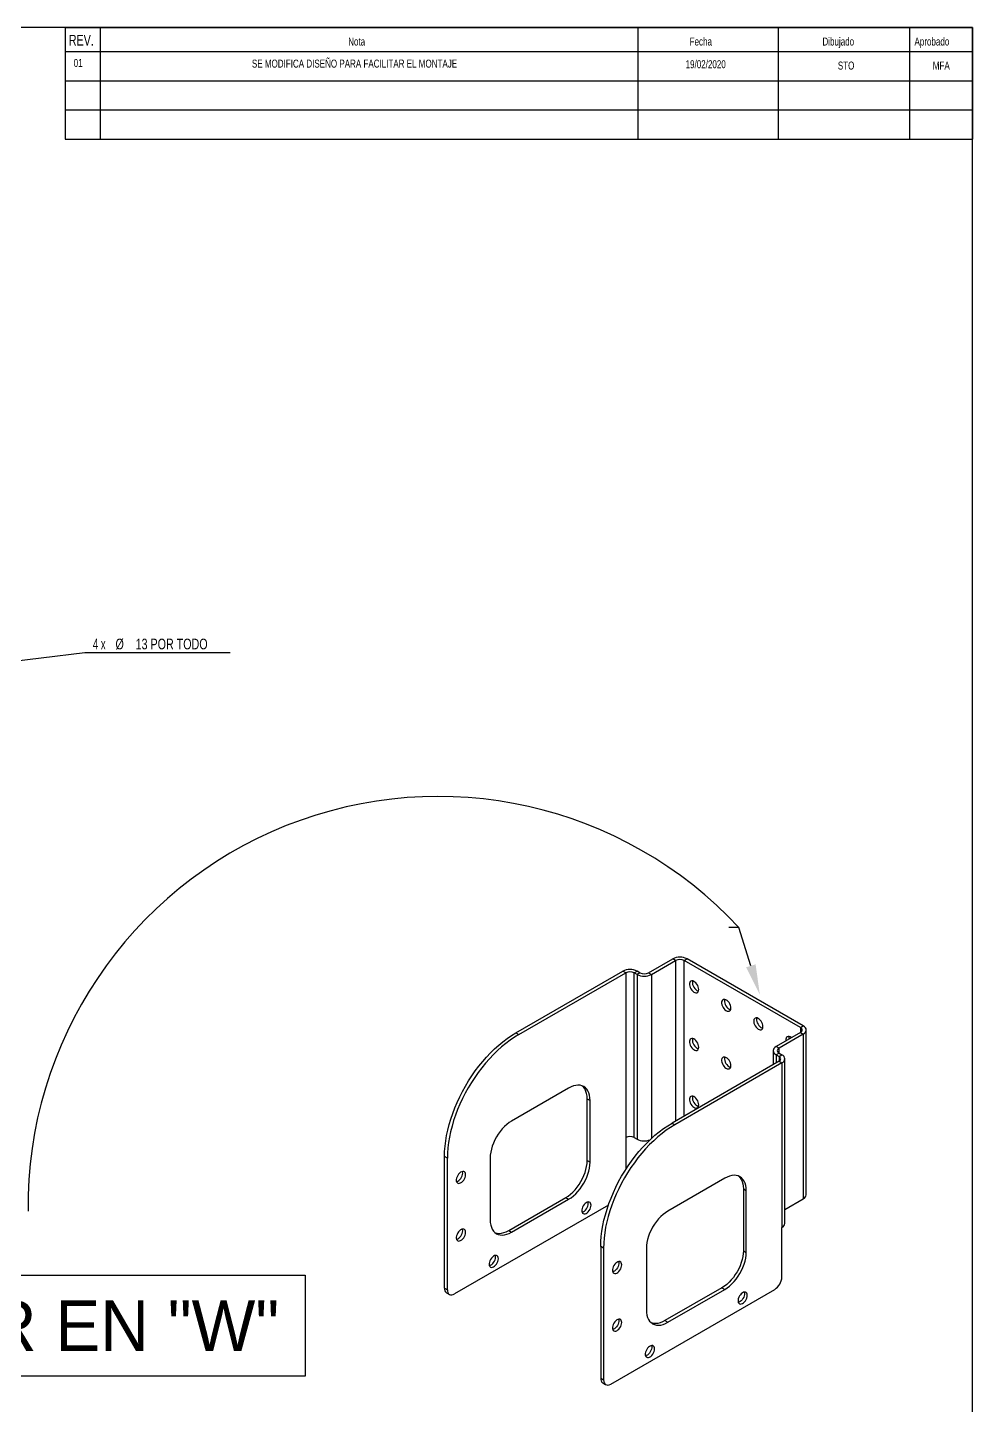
# Model space of a CAD drawing. Extents: x 0 to 1558, y 0 to 583.
# Drawn here: x 400.6 to 588, y 142.7 to 416 of the extents above; entities that cross this region are included whole.
import ezdxf
from ezdxf import colors
from ezdxf.entities.mleader import LeaderData, LeaderLine
from ezdxf.math import Vec2, Vec3

# ---------------------------------------------------------------- set-up
doc = ezdxf.new("R2010")
doc.units = 0
doc.layers.get('0').update_dxf_attribs({"linetype": 'CONTINUOUS'})
doc.layers.add('FORMATO', color=7, linetype='CONTINUOUS')
doc.layers.add('MARCADO', color=5, linetype='CONTINUOUS')
doc.styles.add('SLDTEXTSTYLE0', font='TXT', dxfattribs={"width": 0.75})
doc.styles.add('SLDTEXTSTYLE4', font='TXT', dxfattribs={"width": 0.666667})
doc.dimstyles.new('SLDDIMSTYLE8', dxfattribs={"dimtxt": 2.116667, "dimasz": 2.116667, "dimexe": 0, "dimexo": 0.0625, "dimgap": 0.529167, "dimtad": 0, "dimtih": 1, "dimtoh": 1, "dimdec": 6, "dimlfac": 5, "dimrnd": 1e-09, "dimzin": 12, "dimdsep": 46, "dimtxsty": 'SLDTEXTSTYLE0', "dimblk1": 'NONE', "dimsah": 1, "dimcen": 0, "dimadec": 0, "dimazin": 0, "dimtfac": 1, "dimtdec": 1, "dimtmove": 0, "dimatfit": 3, "dimldrblk": 'NONE', "dimfxl": 1, "dimtolj": 1, "dimtzin": 12, "dimarcsym": 0})

# ---------------------------------------------------------------- blocks, each defined once
blk = doc.blocks.new('_D_36')
at = {"layer": 'FORMATO', "transparency": 16777216}
for p, q in [((377.22, 287.82), (411.99, 292.1)), ((411.99, 292.1), (440.77, 292.1)), ((374.64, 287.5), (377.22, 287.82))]:
    blk.add_line(p, q, dxfattribs=at)
blk.add_solid([(377.22, 287.82), (379.36, 287.75), (379.28, 288.4)], dxfattribs=at)
at = {"layer": 'FORMATO', "transparency": 16777216, "attachment_point": 1}
for s, insert, char_height, style in [('4 x', (413.58, 294.83), 2.117, 'SLDTEXTSTYLE4'), ('%%c', (418.06, 294.83), 2.117, 'SLDTEXTSTYLE0'), ('13 POR TODO', (422.05, 294.83), 2.1167, 'SLDTEXTSTYLE0')]:
    blk.add_mtext(s, dxfattribs=dict(at, insert=insert, char_height=char_height, style=style))
blk = doc.blocks.new('_NONE')

msp = doc.modelspace()

# ---------------------------------------------------------------- linework, layer by layer
at = {"color": 7, "linetype": 'Continuous'}
for p, q in [((523.74149532, 228.54586926), (528.5498213, 231.32165677)), ((524.30718084, 228.21930597), (529.11550682, 230.99509347)), ((553.86424413, 217.68764127), (530.81256271, 230.9950937)), ((554.42992959, 218.01420453), (531.37824816, 231.32165696)), ((497.43712244, 216.62631101), (518.65032566, 228.87243256)), ((498.00280796, 216.29974771), (519.21601118, 228.54586926)), ((521.47875378, 228.21930566), (520.91306826, 228.54586896)), ((522.0444393, 228.54586896), (521.47875378, 228.87243226)), ((553.86424374, 216.70795176), (549.05591776, 213.93216425)), ((554.42992926, 216.38138846), (549.62160328, 213.60560095)), ((555.0157153, 184.53616384), (555.0157153, 217.1977968)), ((549.62160328, 210.99309457), (528.40840005, 198.74697301)), ((550.1872888, 210.66653127), (528.97408557, 198.42040971)), ((548.47013136, 213.1157557), (548.47013136, 210.32836354)), ((549.05591723, 212.29934807), (549.62160275, 211.97278477)), ((549.62160275, 212.62591136), (550.18728827, 212.29934807)), ((550.7730752, 178.82130686), (550.7730752, 211.48293982)), ((507.90230188, 205.68378743), (496.58859363, 199.15252268)), ((511.57925827, 191.31221925), (511.57925827, 203.560331)), ((512.14494379, 190.98565595), (512.14494379, 203.23376771)), ((519.21601118, 195.8842363), (519.21601118, 189.51984936)), ((520.91306826, 195.884236), (521.47875378, 195.5576727)), ((483.29498766, 166.0021085), (483.29498766, 192.13141389)), ((483.86067318, 165.6755452), (483.86067318, 191.8048506)), ((492.34595278, 191.80405348), (492.34595278, 179.55594173)), ((538.8735795, 187.80444943), (527.55987125, 181.27318468)), ((496.02290812, 177.43248318), (507.33661636, 183.96374793)), ((496.58859363, 177.10591988), (507.90230188, 183.63718463)), ((542.55053589, 185.68099301), (542.55053589, 173.43288126)), ((543.1162214, 173.10631796), (543.1162214, 185.35442971)), ((550.7730752, 181.60869858), (554.42992926, 183.7197555)), ((515.77657968, 182.46712334), (485.27488539, 164.85887003)), ((550.1872888, 168.20640939), (550.1872888, 178.00489831)), ((514.26626527, 174.2520759), (514.26626527, 148.1227705)), ((514.83195079, 173.9255126), (514.83195079, 147.79620721)), ((523.31723039, 173.92471549), (523.31723039, 161.67660374)), ((483.70928275, 165.08641877), (484.27496827, 164.75985547)), ((516.246163, 146.97953204), (548.77307553, 165.75691895)), ((538.30789398, 166.08440993), (526.99418573, 159.55314519)), ((527.55987125, 159.22658189), (538.8735795, 165.75784664)), ((514.68056036, 147.20708077), (515.24624588, 146.88051747))]:
    msp.add_line(p, q, dxfattribs=at)
at = {"color": 8, "linetype": 'Continuous'}
for p, q in [((529.11550682, 230.99509347), (528.5498213, 231.32165677)), ((529.11550682, 230.99509347), (529.11550682, 199.15517656)), ((530.81256271, 230.9950937), (531.37824816, 231.32165696)), ((530.81256271, 200.13486713), (530.81256271, 230.9950937)), ((519.21601118, 228.54586926), (518.65032566, 228.87243256)), ((519.21601118, 228.54586926), (519.21601118, 195.8842363)), ((520.91306826, 228.54586896), (521.47875378, 228.87243226)), ((520.91306826, 195.884236), (520.91306826, 228.54586896)), ((522.0444393, 228.54586896), (521.47875378, 228.21930566)), ((521.47875378, 228.21930566), (521.47875378, 195.5576727)), ((523.74149532, 228.54586926), (524.30718084, 228.21930597)), ((524.30718084, 228.21930597), (524.30718084, 195.67759983)), ((497.43712244, 216.62631101), (498.00280796, 216.29974771)), ((553.86424374, 216.70795176), (554.42992926, 216.38138846)), ((553.86424413, 217.68764127), (554.42992959, 218.01420453)), ((553.86424413, 217.68764127), (553.86424413, 216.70795092)), ((554.42992926, 216.38138846), (554.42992926, 183.7197555)), ((549.62160328, 213.60560095), (549.05591776, 213.93216425)), ((549.62160328, 212.6259106), (549.62160328, 213.60560095)), ((549.62160275, 212.62591136), (549.05591723, 212.29934807)), ((549.05591723, 212.29934807), (549.05591723, 210.66653203)), ((549.62160275, 211.97278477), (550.18728827, 212.29934807)), ((549.62160275, 211.97278477), (549.62160275, 210.99309442)), ((549.62160328, 210.99309457), (550.1872888, 210.66653127)), ((550.1872888, 210.66653127), (550.1872888, 178.00489831)), ((511.57925827, 203.560331), (512.14494379, 203.23376771)), ((528.40840005, 198.74697301), (528.97408557, 198.42040971)), ((483.86067318, 191.8048506), (483.29498766, 192.13141389)), ((511.57925827, 191.31221925), (512.14494379, 190.98565595)), ((507.33661636, 183.96374793), (507.90230188, 183.63718463)), ((542.55053589, 185.68099301), (543.1162214, 185.35442971)), ((496.02290812, 177.43248318), (496.58859363, 177.10591988)), ((514.83195079, 173.9255126), (514.26626527, 174.2520759)), ((542.55053589, 173.43288126), (543.1162214, 173.10631796)), ((483.29498766, 166.0021085), (483.86067318, 165.6755452)), ((538.30789398, 166.08440993), (538.8735795, 165.75784664)), ((526.99418573, 159.55314519), (527.55987125, 159.22658189)), ((514.26626527, 148.1227705), (514.83195079, 147.79620721))]:
    msp.add_line(p, q, dxfattribs=at)
at = {"color": 7, "linetype": 'Continuous', "flags": 128}
for points in [[(533.7117006, 225.23875321), (533.68692246, 225.4978558), (533.61392359, 225.77160008), (533.49663945, 226.04522552), (533.34139364, 226.30398248), (533.15655337, 226.53392121), (532.95208636, 226.72264526), (532.73901297, 226.85998068), (532.52882137, 226.93852286), (532.33284274, 226.9540386), (532.16164224, 226.90569116), (532.02444898, 226.79608829), (531.92865973, 226.63113551), (531.87943853, 226.41972829), (531.87943853, 226.17326166), (531.92865973, 225.90502485), (532.02444898, 225.62947737), (532.16164224, 225.36147332), (532.33284274, 225.11546199), (532.52882137, 224.90470562), (532.73901297, 224.74056574), (532.95208636, 224.63189186), (533.15655337, 224.58454333), (533.34139364, 224.60107002), (533.49663945, 224.68058399), (533.61392359, 224.81879604), (533.68692246, 225.00825762), (533.7117006, 225.23875321)], [(532.49010626, 226.94640276), (532.44512398, 226.74629155), (532.44512398, 226.49982492), (532.49434518, 226.23158811), (532.59013443, 225.95604064), (532.72732769, 225.68803658), (532.89852819, 225.44202525), (533.09450682, 225.23126888), (533.30469842, 225.067129), (533.51777182, 224.95845512), (533.66050317, 224.91899562)], [(540.07566162, 221.56491671), (540.05088348, 221.8240193), (539.97788461, 222.09776358), (539.86060074, 222.37138887), (539.70535414, 222.63014629), (539.52051492, 222.86008441), (539.31604712, 223.04880892), (539.10297399, 223.18614419), (538.89278213, 223.26468652), (538.6968035, 223.28020225), (538.525603, 223.23185482), (538.38841, 223.12225179), (538.29262101, 222.95729886), (538.24339955, 222.74589179), (538.24339955, 222.49942516), (538.29262101, 222.2311882), (538.38841, 221.95564088), (538.525603, 221.68763697), (538.6968035, 221.44162565), (538.89278213, 221.23086927), (539.10297399, 221.06672924), (539.31604712, 220.95805551), (539.52051492, 220.91070653), (539.70535414, 220.92723383), (539.86060074, 221.00674734), (539.97788461, 221.14495955), (540.05088348, 221.33442112), (540.07566162, 221.56491671)], [(538.85406702, 223.27256641), (538.809085, 223.07245505), (538.809085, 222.82598842), (538.85830647, 222.55775146), (538.95409545, 222.28220414), (539.09128845, 222.01420023), (539.26248895, 221.76818891), (539.45846758, 221.55743253), (539.66865944, 221.3932925), (539.88173257, 221.28461877), (540.02446419, 221.24515912)], [(546.43962264, 217.89108021), (546.4148445, 218.1501828), (546.34184564, 218.42392708), (546.22456176, 218.69755237), (546.06931542, 218.95630964), (545.88447594, 219.18624791), (545.68000814, 219.37497242), (545.46693501, 219.51230769), (545.25674315, 219.59085002), (545.06076452, 219.60636576), (544.88956402, 219.55801832), (544.75237102, 219.44841529), (544.65658203, 219.28346236), (544.60736057, 219.07205529), (544.60736057, 218.82558866), (544.65658203, 218.55735171), (544.75237102, 218.28180438), (544.88956402, 218.01380047), (545.06076452, 217.76778915), (545.25674315, 217.55703278), (545.46693501, 217.39289274), (545.68000814, 217.28421902), (545.88447594, 217.23687003), (546.06931542, 217.25339718), (546.22456176, 217.33291084), (546.34184564, 217.47112305), (546.4148445, 217.66058463), (546.43962264, 217.89108021)], [(545.21802804, 219.59872991), (545.17304603, 219.39861855), (545.17304603, 219.15215192), (545.22226749, 218.88391497), (545.31805647, 218.60836764), (545.45524947, 218.34036373), (545.62644997, 218.09435241), (545.8224286, 217.88359604), (546.03262046, 217.719456), (546.24569359, 217.61078228), (546.38842521, 217.57132263)], [(483.29498766, 192.13141389), (483.32078996, 193.13233942), (483.39809992, 194.15940164), (483.52663517, 195.20885316), (483.70593207, 196.27686723), (483.93532894, 197.35954288), (484.21399547, 198.45293279), (484.54091172, 199.55304674), (484.91488492, 200.65586961), (485.33454952, 201.75737655), (485.79837137, 202.85354758), (486.30466882, 203.94038832), (486.85158319, 205.01392748), (487.43712092, 206.07024797), (488.05915362, 207.1054996), (488.71540112, 208.11590096), (489.40347371, 209.09776555), (490.12085943, 210.04751273), (490.86494519, 210.96167748), (491.63300828, 211.8369201), (492.42225227, 212.67005056), (493.22979432, 213.45802727), (494.05268836, 214.19797414), (494.88793142, 214.88719393), (495.73247629, 215.5231695), (496.58324204, 216.10358202), (497.43712244, 216.62631101)], [(498.00280796, 216.29974771), (497.14892756, 215.77701872), (496.29816181, 215.1966062), (495.45361694, 214.56063063), (494.61837387, 213.87141084), (493.79547984, 213.13146397), (492.98793779, 212.34348726), (492.1986938, 211.51035681), (491.4306307, 210.63511419), (490.68654495, 209.72094943), (489.96915923, 208.77120225), (489.28108664, 207.78933766), (488.62483913, 206.7789363), (488.00280644, 205.74368467), (487.4172687, 204.68736418), (486.87035434, 203.61382502), (486.36405689, 202.52698429), (485.90023504, 201.43081325), (485.48057044, 200.32930631), (485.10659724, 199.22648344), (484.77968099, 198.12636949), (484.50101446, 197.03297958), (484.27161759, 195.95030393), (484.09232068, 194.88228986), (483.96378544, 193.83283834), (483.88647548, 192.80577612), (483.86067318, 191.8048506)], [(552.07587433, 215.67554721), (552.04396916, 215.70113592), (551.83089577, 215.83847134), (551.62070417, 215.91701352), (551.42472554, 215.93252926), (551.25352504, 215.88418182), (551.1163323, 215.77457864), (551.02054305, 215.60962586), (550.97132186, 215.39821864), (550.97132186, 215.15175201), (550.98524928, 215.04594312)], [(554.42992926, 216.38138846), (554.67865552, 216.5563485), (554.86347492, 216.75595958), (554.9772859, 216.97255029), (555.0157153, 217.1977968), (554.97728682, 217.42304274), (554.86347505, 217.63963329), (554.67865542, 217.83924401), (554.42992959, 218.01420453)], [(533.7117006, 213.80718133), (533.68692246, 214.06628491), (533.61392359, 214.34002851), (533.49663945, 214.61365456), (533.34139364, 214.87241122), (533.15655337, 215.10235025), (532.95208636, 215.29107369), (532.73901297, 215.42840912), (532.52882137, 215.50695175), (532.33284274, 215.52246764), (532.16164224, 215.47412036), (532.02444898, 215.36451642), (531.92865973, 215.1995644), (531.87943853, 214.98815672), (531.87943853, 214.74169077), (531.92865973, 214.47345351), (532.02444898, 214.19790552), (532.16164224, 213.92990165), (532.33284274, 213.68389043), (532.52882137, 213.4731342), (532.73901297, 213.3089948), (532.95208636, 213.20032088), (533.15655337, 213.15297182), (533.34139364, 213.16949879), (533.49663945, 213.2490125), (533.61392359, 213.38722512), (533.68692246, 213.57668602), (533.7117006, 213.80718133)], [(532.49010626, 215.51483157), (532.44512398, 215.31471998), (532.44512398, 215.06825403), (532.49434518, 214.80001677), (532.59013443, 214.52446878), (532.72732769, 214.25646491), (532.89852819, 214.01045369), (533.09450682, 213.79969746), (533.30469842, 213.63555806), (533.51777182, 213.52688414), (533.66050317, 213.48742476)], [(549.05591776, 213.93216425), (548.80719235, 213.75720349), (548.6223721, 213.55759313), (548.50856085, 213.34100227), (548.47013136, 213.1157557), (548.50856138, 212.89050944), (548.6223721, 212.67391949), (548.80719235, 212.47430792), (549.05591723, 212.29934807)], [(540.07566162, 210.13334484), (540.05088348, 210.39244842), (539.97788461, 210.66619201), (539.86060074, 210.93981791), (539.70535414, 211.19857503), (539.52051492, 211.42851345), (539.31604712, 211.61723735), (539.10297399, 211.75457262), (538.89278213, 211.8331154), (538.6968035, 211.84863129), (538.525603, 211.80028401), (538.38841, 211.69067992), (538.29262101, 211.52572775), (538.24339955, 211.31432022), (538.24339955, 211.06785428), (538.29262101, 210.79961686), (538.38841, 210.52406903), (538.525603, 210.25606531), (538.6968035, 210.01005409), (538.89278213, 209.79929786), (539.10297399, 209.6351583), (539.31604712, 209.52648454), (539.52051492, 209.47913502), (539.70535414, 209.49566259), (539.86060074, 209.57517585), (539.97788461, 209.71338862), (540.05088348, 209.90284952), (540.07566162, 210.13334484)], [(538.85406702, 211.84099523), (538.809085, 211.64088348), (538.809085, 211.39441754), (538.85830647, 211.12618013), (538.95409545, 210.85063229), (539.09128845, 210.58262857), (539.26248895, 210.33661735), (539.45846758, 210.12586112), (539.66865944, 209.96172156), (539.88173257, 209.8530478), (540.02446419, 209.81358826)], [(550.1872888, 210.66653127), (550.43601421, 210.84149204), (550.62083446, 211.04110239), (550.7346457, 211.25769326), (550.7730752, 211.48293982), (550.7346457, 211.70818639), (550.62083393, 211.92477694), (550.43601421, 212.12438761), (550.18728827, 212.29934807)], [(512.14494379, 203.23376771), (512.11826694, 203.76690884), (512.03857147, 204.26254466), (511.90686046, 204.71444293), (511.72479029, 205.1169207), (511.49464953, 205.46491612), (511.21933262, 205.75405292), (510.90230297, 205.98069559), (510.54754662, 206.1419937), (510.15952377, 206.23591823), (509.74311607, 206.26128908), (509.30355815, 206.21778614), (508.84637864, 206.10595704), (508.37732847, 205.92720902), (507.90230188, 205.68378743)], [(511.57925827, 203.560331), (511.55258142, 204.09347214), (511.47288595, 204.58910796), (511.34117494, 205.04100623), (511.15910477, 205.443484), (510.92896401, 205.79147942), (510.6536471, 206.08061621), (510.60585679, 206.12097573)], [(533.7117006, 202.37561038), (533.68692246, 202.63471297), (533.61392359, 202.90845724), (533.49663945, 203.1820833), (533.34139364, 203.44083965), (533.15655337, 203.67077899), (532.95208636, 203.85950243), (532.73901297, 203.99683785), (532.52882137, 204.07538064), (532.33284274, 204.09089638), (532.16164224, 204.04254894), (532.02444898, 203.93294485), (531.92865973, 203.76799268), (531.87943853, 203.55658546), (531.87943853, 203.31011883), (531.92865973, 203.04188202), (532.02444898, 202.76633454), (532.16164224, 202.49833049), (532.33284274, 202.25231916), (532.52882137, 202.04156279), (532.73901297, 201.87742291), (532.95208636, 201.76874903), (533.15655337, 201.7214005), (533.34139364, 201.73792719), (533.49663945, 201.81744116), (533.61392359, 201.95565321), (533.68692246, 202.14511479), (533.7117006, 202.37561038)], [(532.49010626, 204.08325993), (532.44512398, 203.88314872), (532.44512398, 203.63668209), (532.49434518, 203.36844528), (532.59013443, 203.09289781), (532.72732769, 202.82489375), (532.89852819, 202.57888242), (533.09450682, 202.36812605), (533.30469842, 202.20398617), (533.51777182, 202.09531229), (533.66050317, 202.05585279)], [(496.58859363, 199.15252268), (496.11356915, 198.84749146), (495.64451898, 198.48468568), (495.18733947, 198.06866655), (494.74778156, 197.60466673), (494.3313728, 197.09852117), (493.94335206, 196.55659621), (493.5885936, 195.98570392), (493.27156501, 195.39302722), (492.99624704, 194.78601568), (492.76610628, 194.17230539), (492.58403611, 193.55961387), (492.4523251, 192.95564531), (492.37262963, 192.36799505), (492.34595278, 191.80405348)], [(514.26626527, 174.2520759), (514.29206757, 175.25300143), (514.36937754, 176.28006364), (514.49791278, 177.32951516), (514.67720969, 178.39752923), (514.90660656, 179.48020488), (515.18527309, 180.57359479), (515.51218933, 181.67370875), (515.88616254, 182.77653162), (516.30582714, 183.87803855), (516.76964899, 184.97420959), (517.27594644, 186.06105032), (517.8228608, 187.13458949), (518.40839854, 188.19090997), (519.03043123, 189.2261616), (519.68667874, 190.23656296), (520.37475133, 191.21842755), (521.09213705, 192.16817474), (521.8362228, 193.08233949), (522.60428589, 193.95758211), (523.39352989, 194.79071257), (524.20107193, 195.57868928), (525.02396597, 196.31863614), (525.85920903, 197.00785594), (526.70375391, 197.6438315), (527.55451965, 198.22424402), (528.40840005, 198.74697301)], [(528.97408557, 198.42040971), (528.12020517, 197.89768072), (527.26943942, 197.3172682), (526.42489455, 196.68129264), (525.58965149, 195.99207285), (524.76675745, 195.25212598), (523.9592154, 194.46414927), (523.16997141, 193.63101881), (522.40190832, 192.75577619), (521.65782257, 191.84161144), (520.94043684, 190.89186425), (520.25236425, 189.90999966), (519.59611675, 188.89959831), (518.97408406, 187.86434667), (518.38854632, 186.80802619), (517.84163195, 185.73448703), (517.33533451, 184.64764629), (516.87151265, 183.55147526), (516.45184805, 182.44996832), (516.07787485, 181.34714545), (515.75095861, 180.24703149), (515.47229207, 179.15364159), (515.24289521, 178.07096593), (515.0635983, 177.00295187), (514.93506305, 175.95350035), (514.85775309, 174.92643813), (514.83195079, 173.9255126)], [(487.46691769, 188.49752191), (487.44213956, 188.7280175), (487.36914122, 188.91747847), (487.25185497, 189.05568992), (487.09661127, 189.13520479), (486.91177205, 189.1517324), (486.70730083, 189.10438083), (486.49422743, 188.99570695), (486.28403689, 188.83156798), (486.08805825, 188.62081191), (485.91685776, 188.37480059), (485.77966555, 188.10679744), (485.68387419, 187.83124814), (485.6346551, 187.56301194), (485.6346551, 187.31654592), (485.68387419, 187.10513748), (485.77966555, 186.94018653), (485.91685776, 186.83058183), (486.08805825, 186.78223439), (486.28403689, 186.79775074), (486.49422743, 186.87629231), (486.70730083, 187.01362773), (486.91177205, 187.20235422), (487.09661127, 187.43229233), (487.25185497, 187.69104808), (487.36914122, 187.96467474), (487.44213956, 188.23841811), (487.46691769, 188.49752191)], [(485.67963527, 187.1164338), (485.71835137, 187.12431404), (485.92854192, 187.20285561), (486.14161531, 187.34019103), (486.34608653, 187.52891751), (486.53092575, 187.75885563), (486.68616945, 188.01761138), (486.8034557, 188.29123804), (486.87645404, 188.5649814), (486.90123217, 188.82408521)], [(486.90123217, 188.82408521), (486.87645404, 189.0545808), (486.85003218, 189.14384033)], [(507.33661636, 183.96374793), (507.81164296, 184.26878038), (508.28069313, 184.63158668), (508.73787264, 185.0476058), (509.17743055, 185.5116051), (509.59383825, 186.0177502), (509.9818611, 186.55967805), (510.33661745, 187.13056745), (510.6536471, 187.72324552), (510.92896401, 188.33025584), (511.15910477, 188.94396674), (511.34117494, 189.55665765), (511.47288595, 190.16062682), (511.55258142, 190.74827708), (511.57925827, 191.31221925)], [(507.90230188, 183.63718463), (508.37732847, 183.94221708), (508.84637864, 184.30502338), (509.30355815, 184.7210425), (509.74311607, 185.1850418), (510.15952377, 185.6911869), (510.54754662, 186.23311475), (510.90230297, 186.80400415), (511.21933262, 187.39668222), (511.49464953, 188.00369254), (511.72479029, 188.61740344), (511.90686046, 189.23009435), (512.03857147, 189.83406352), (512.11826694, 190.42171378), (512.14494379, 190.98565595)], [(543.1162214, 185.35442971), (543.08954456, 185.88757085), (543.00984908, 186.38320667), (542.87813807, 186.83510494), (542.6960679, 187.23758271), (542.46592714, 187.58557813), (542.19061023, 187.87471492), (541.87358058, 188.10135759), (541.51882424, 188.2626557), (541.13080138, 188.35658023), (540.71439368, 188.38195108), (540.27483577, 188.33844815), (539.81765626, 188.22661905), (539.34860609, 188.04787103), (538.8735795, 187.80444943)], [(541.5771344, 188.24163773), (541.62492471, 188.20127822), (541.90024162, 187.91214143), (542.13038238, 187.56414601), (542.31245255, 187.16166823), (542.44416356, 186.70976997), (542.52385904, 186.21413414), (542.55053589, 185.68099301)], [(512.3570752, 182.45278248), (512.33229707, 182.68327928), (512.25929873, 182.87273995), (512.14201458, 183.01095201), (511.98676772, 183.09046658), (511.8019285, 183.10699266), (511.5974615, 183.05964413), (511.3843881, 182.95097025), (511.1741965, 182.78683159), (510.97821787, 182.576074), (510.80701737, 182.33006268), (510.66982411, 182.06205862), (510.57403486, 181.78651114), (510.52481367, 181.51827434), (510.52481367, 181.27180892), (510.57403486, 181.0604017), (510.66982411, 180.8954477), (510.80701737, 180.78584605), (510.97821787, 180.73749861), (511.1741965, 180.75301313), (511.3843881, 180.83155653), (511.5974615, 180.96889195), (511.8019285, 181.157616), (511.98676772, 181.3875529), (512.14201458, 181.64631169), (512.25929873, 181.91993713), (512.33229707, 182.19367989), (512.3570752, 182.45278248)], [(510.56979594, 181.07169619), (510.60851098, 181.07957643), (510.81870259, 181.15811982), (511.03177598, 181.29545525), (511.23624299, 181.4841793), (511.4210822, 181.7141162), (511.57632907, 181.97287499), (511.69361321, 182.24650043), (511.76661155, 182.52024319), (511.79138968, 182.77934578)], [(511.79138968, 182.77934578), (511.76661155, 183.00984258), (511.74019285, 183.09910454)], [(527.55987125, 181.27318468), (527.08484676, 180.96815346), (526.61579659, 180.60534769), (526.15861708, 180.18932856), (525.71905917, 179.72532873), (525.30265042, 179.21918317), (524.91462967, 178.67725821), (524.55987122, 178.10636592), (524.24284262, 177.51368922), (523.96752466, 176.90667768), (523.7373839, 176.2929674), (523.55531373, 175.68027588), (523.42360272, 175.07630732), (523.34390724, 174.48865706), (523.31723039, 173.92471549)], [(487.46691769, 177.0659505), (487.44213956, 177.29644608), (487.36914122, 177.48590675), (487.25185497, 177.62411881), (487.09661127, 177.70363399), (486.91177205, 177.72016129), (486.70730083, 177.67280911), (486.49422743, 177.56413523), (486.28403689, 177.39999717), (486.08805825, 177.1892408), (485.91685776, 176.94322948), (485.77966555, 176.67522603), (485.68387419, 176.39967733), (485.6346551, 176.13144053), (485.6346551, 175.88497511), (485.68387419, 175.67356546), (485.77966555, 175.50861511), (485.91685776, 175.39901041), (486.08805825, 175.35066298), (486.28403689, 175.36617871), (486.49422743, 175.4447215), (486.70730083, 175.58205692), (486.91177205, 175.77078219), (487.09661127, 176.00072153), (487.25185497, 176.25947606), (487.36914122, 176.53310393), (487.44213956, 176.80684669), (487.46691769, 177.0659505)], [(486.90123217, 177.3925138), (486.87645404, 177.62300938), (486.85003218, 177.71226952)], [(492.34595278, 179.55594173), (492.37262963, 179.02279999), (492.4523251, 178.52716417), (492.58403611, 178.07526529), (492.76610628, 177.67278813), (492.99624704, 177.3247921), (493.27156501, 177.03565652), (493.5885936, 176.80901248), (493.94335206, 176.64771726), (494.3313728, 176.55378984), (494.74778156, 176.52841945), (495.18733947, 176.57192292), (495.64451898, 176.68375202), (496.11356915, 176.86249952), (496.58859363, 177.10591988)], [(485.67963527, 175.68486238), (485.71835137, 175.69274201), (485.92854192, 175.7712848), (486.14161531, 175.90862022), (486.34608653, 176.09734549), (486.53092575, 176.32728483), (486.68616945, 176.58603935), (486.8034557, 176.85966723), (486.87645404, 177.13340999), (486.90123217, 177.3925138)], [(493.31935427, 176.99529549), (493.37766654, 176.97428056), (493.76568728, 176.88035314), (494.18209604, 176.85498275), (494.62165395, 176.89848621), (495.07883346, 177.01031532), (495.54788363, 177.18906282), (496.02290812, 177.43248318)], [(493.97229851, 171.83947681), (493.94752038, 172.06997361), (493.87452204, 172.25943428), (493.75723789, 172.39764633), (493.60199209, 172.47716152), (493.41715287, 172.4936876), (493.21268375, 172.44633785), (492.99961247, 172.33766519), (492.78941981, 172.17352592), (492.59344118, 171.96276833), (492.42224068, 171.716757), (492.28504848, 171.44875355), (492.18925923, 171.17320607), (492.14003803, 170.90496927), (492.14003803, 170.65850386), (492.18925923, 170.44709664), (492.28504848, 170.28214264), (492.42224068, 170.17254037), (492.59344118, 170.12419294), (492.78941981, 170.13970746), (492.99961247, 170.21825146), (493.21268375, 170.35558567), (493.41715287, 170.54431094), (493.60199209, 170.77424784), (493.75723789, 171.03300602), (493.87452204, 171.30663146), (493.94752038, 171.58037422), (493.97229851, 171.83947681)], [(493.40661299, 172.16604011), (493.38183486, 172.39653691), (493.35541722, 172.48579948)], [(542.55053589, 173.43288126), (542.52385904, 172.86893908), (542.44416356, 172.28128882), (542.31245255, 171.67731965), (542.13038238, 171.06462874), (541.90024162, 170.45091785), (541.62492471, 169.84390753), (541.30789506, 169.25122945), (540.95313872, 168.68034006), (540.56511587, 168.1384122), (540.14870816, 167.6322671), (539.70915025, 167.16826781), (539.25197074, 166.75224868), (538.78292057, 166.38944239), (538.30789398, 166.08440993)], [(538.8735795, 165.75784664), (539.34860609, 166.06287909), (539.81765626, 166.42568538), (540.27483577, 166.84170451), (540.71439368, 167.3057038), (541.13080138, 167.81184891), (541.51882424, 168.35377676), (541.87358058, 168.92466616), (542.19061023, 169.51734423), (542.46592714, 170.12435455), (542.6960679, 170.73806544), (542.87813807, 171.35075635), (543.00984908, 171.95472552), (543.08954456, 172.54237578), (543.1162214, 173.10631796)], [(492.1850182, 170.45838991), (492.22373429, 170.46627076), (492.43392695, 170.54481476), (492.64699824, 170.68214897), (492.85146735, 170.87087424), (493.03630657, 171.10081114), (493.19155238, 171.35956931), (493.30883652, 171.63319476), (493.38183486, 171.90693752), (493.40661299, 172.16604011)], [(518.43819531, 170.61818392), (518.41341717, 170.8486795), (518.34041883, 171.03814047), (518.22313258, 171.17635192), (518.06788888, 171.2558668), (517.88304966, 171.2723944), (517.67857844, 171.22504283), (517.46550505, 171.11636895), (517.2553145, 170.95222999), (517.05933587, 170.74147392), (516.88813537, 170.49546259), (516.75094316, 170.22745945), (516.65515181, 169.95191014), (516.60593272, 169.68367395), (516.60593272, 169.43720793), (516.65515181, 169.22579949), (516.75094316, 169.06084853), (516.88813537, 168.95124383), (517.05933587, 168.9028964), (517.2553145, 168.91841274), (517.46550505, 168.99695431), (517.67857844, 169.13428974), (517.88304966, 169.32301622), (518.06788888, 169.55295434), (518.22313258, 169.81171008), (518.34041883, 170.08533675), (518.41341717, 170.35908011), (518.43819531, 170.61818392)], [(517.8213098, 171.26450233), (517.86629313, 171.06439112), (517.86629313, 170.8179251), (517.81707404, 170.54968951), (517.72128268, 170.27414021), (517.58409047, 170.00613676), (517.41288998, 169.76012544), (517.21691135, 169.54936967), (517.0067208, 169.3852304), (516.7936474, 169.27655652), (516.65091289, 169.2370958)], [(483.86067318, 165.6755452), (483.88784525, 165.37263264), (483.96832466, 165.11273659), (484.09900939, 164.90584192), (484.27488397, 164.75989928), (484.48919227, 164.68052335), (484.73369035, 164.67075674), (484.9989879, 164.73097755), (485.27488539, 164.85887003)], [(543.32835282, 164.57344449), (543.30357468, 164.80394129), (543.23057634, 164.99340195), (543.1132922, 165.13161401), (542.95804534, 165.21112859), (542.77320612, 165.22765467), (542.56873911, 165.18030614), (542.35566572, 165.07163226), (542.14547412, 164.9074936), (541.94949549, 164.69673601), (541.77829499, 164.45072468), (541.64110173, 164.18272062), (541.54531248, 163.90717314), (541.49609128, 163.63893634), (541.49609128, 163.39247093), (541.54531248, 163.18106371), (541.64110173, 163.01610971), (541.77829499, 162.90650805), (541.94949549, 162.85816062), (542.14547412, 162.87367514), (542.35566572, 162.95221853), (542.56873911, 163.08955395), (542.77320612, 163.27827801), (542.95804534, 163.50821491), (543.1132922, 163.76697369), (543.23057634, 164.04059914), (543.30357468, 164.3143419), (543.32835282, 164.57344449)], [(542.71147047, 165.21976655), (542.75645169, 165.01965352), (542.75645169, 164.7731881), (542.70723049, 164.5049513), (542.61144124, 164.22940139), (542.47424904, 163.96140037), (542.30304854, 163.71538905), (542.10706991, 163.50463146), (541.89687831, 163.34049279), (541.68380491, 163.23181891), (541.54107356, 163.1923582)], [(523.31723039, 161.67660374), (523.34390724, 161.14346199), (523.42360272, 160.64782617), (523.55531373, 160.1959273), (523.7373839, 159.79345013), (523.96752466, 159.4454541), (524.24284262, 159.15631853), (524.55987122, 158.92967449), (524.91462967, 158.76837926), (525.30265042, 158.67445185), (525.71905917, 158.64908145), (526.15861708, 158.69258492), (526.61579659, 158.80441402), (527.08484676, 158.98316153), (527.55987125, 159.22658189)], [(518.43819531, 159.1866125), (518.41341717, 159.41710809), (518.34041883, 159.60656876), (518.22313258, 159.74478081), (518.06788888, 159.82429599), (517.88304966, 159.84082329), (517.67857844, 159.79347111), (517.46550505, 159.68479723), (517.2553145, 159.52065918), (517.05933587, 159.30990281), (516.88813537, 159.06389148), (516.75094316, 158.79588803), (516.65515181, 158.52033934), (516.60593272, 158.25210253), (516.60593272, 158.00563712), (516.65515181, 157.79422747), (516.75094316, 157.62927712), (516.88813537, 157.51967242), (517.05933587, 157.47132498), (517.2553145, 157.48684072), (517.46550505, 157.56538351), (517.67857844, 157.70271893), (517.88304966, 157.8914442), (518.06788888, 158.12138353), (518.22313258, 158.38013806), (518.34041883, 158.65376594), (518.41341717, 158.9275087), (518.43819531, 159.1866125)], [(517.8213098, 159.83293153), (517.86629313, 159.63281971), (517.86629313, 159.38635429), (517.81707404, 159.11811749), (517.72128268, 158.8425688), (517.58409047, 158.57456534), (517.41288998, 158.32855402), (517.21691135, 158.11779765), (517.0067208, 157.95365959), (516.7936474, 157.84498571), (516.65091289, 157.80552439)], [(526.99418573, 159.55314519), (526.51916125, 159.30972483), (526.05011108, 159.13097732), (525.59293157, 159.01914822), (525.15337365, 158.97564475), (524.7369649, 159.00101515), (524.34894415, 159.09494256), (524.29063188, 159.1159575)], [(524.94357613, 153.96013881), (524.91879799, 154.19063562), (524.84579965, 154.38009628), (524.72851551, 154.51830834), (524.5732697, 154.59782352), (524.38843048, 154.6143496), (524.18396137, 154.56699986), (523.97089008, 154.45832719), (523.76069743, 154.29418792), (523.5647188, 154.08343033), (523.3935183, 153.83741901), (523.25632609, 153.56941556), (523.16053684, 153.29386808), (523.11131564, 153.02563128), (523.11131564, 152.77916586), (523.16053684, 152.56775864), (523.25632609, 152.40280465), (523.3935183, 152.29320238), (523.5647188, 152.24485494), (523.76069743, 152.26036946), (523.97089008, 152.33891347), (524.18396137, 152.47624767), (524.38843048, 152.66497294), (524.5732697, 152.89490984), (524.72851551, 153.15366802), (524.84579965, 153.42729347), (524.91879799, 153.70103622), (524.94357613, 153.96013881)], [(524.32669483, 154.60646149), (524.37167605, 154.40634845), (524.37167605, 154.15988304), (524.32245486, 153.89164623), (524.22666561, 153.61609632), (524.0894734, 153.3480953), (523.9182729, 153.10208398), (523.72229427, 152.89132639), (523.51210162, 152.72718712), (523.29902822, 152.61851324), (523.15629581, 152.57905192)], [(514.83195079, 147.79620721), (514.85912286, 147.49329464), (514.93960227, 147.23339859), (515.070287, 147.02650392), (515.24616159, 146.88056128), (515.46046988, 146.80118535), (515.70496797, 146.79141875), (515.97026552, 146.85163955), (516.246163, 146.97953204)]]:
    msp.add_lwpolyline(points, dxfattribs=at)
at = {"color": 7, "linetype": 'Continuous'}
for centre, radius, start, end in [((529.96403492, 228.59223455), 3.07404388, 62.6096794458, 117.3903282553), ((529.96403499, 229.3574406), 1.84442592, 62.609680631, 117.3903347713), ((520.06453943, 226.1430102), 3.07404408, 62.6096582066, 117.3903294715), ((520.06453943, 226.90821486), 1.84442732, 62.6096643972, 117.3903150664), ((522.89296702, 230.94872905), 3.07404474, 242.6096880307, 297.3903242911), ((522.89296702, 230.18352318), 1.84442691, 242.6096967986, 297.3903237378), ((552.67074035, 215.58661911), 1.14009161, 162.7400149925, 190.8246029364), ((553.67833148, 217.19779659), 0.52393828, 290.7834039767, 69.2165498064), ((549.80751572, 213.11575606), 0.52393841, 110.7834202575, 249.21651812), ((549.43569051, 211.48293957), 0.52393862, 290.7834498072, 69.2166118153), ((520.06453943, 194.2465819), 1.84442732, 62.6096643972, 117.3903150664), ((522.90333105, 198.3430294), 3.12851919, 242.912419275, 291.3669685292), ((554.0148043, 184.63597388), 1.00587517, 294.3745746133, 354.3053363768), ((549.77215989, 178.92111995), 1.00587977, 294.3747032736, 354.3051880571), ((547.11685648, 168.34613022), 3.07360968, 302.6054864668, 357.3945380353), ((484.25623103, 165.8854471), 0.9682968, 173.0801348203, 235.6077063721), ((515.22750864, 148.00610911), 0.9682968, 173.0801348238, 235.6077063685)]:
    msp.add_arc(centre, radius, start, end, dxfattribs=at)
at = {"layer": 'FORMATO', "color": 7}
for p, q in [((587.96842999, 416.04657709), (17.78444771, 416.04657709)), ((587.96842999, 5.5), (587.96842999, 416.04657709))]:
    msp.add_line(p, q, dxfattribs=at)
at = {"layer": 'FORMATO'}
for p, q in [((408.05989718, 416.04657709), (587.96842999, 416.04657709)), ((408.05989718, 416.04657709), (408.05989718, 393.91216243)), ((415.00199599, 416.04657709), (415.00199599, 393.91216243)), ((521.62548134, 416.04657709), (521.62548134, 393.91216243)), ((549.43066792, 416.04657709), (549.43066792, 393.91216243)), ((575.48117288, 416.04657709), (575.48117288, 393.91216243)), ((587.96842999, 416.04657709), (587.96842999, 393.91216243)), ((408.05989718, 411.31216243), (587.96842999, 411.31216243)), ((408.05989718, 405.51216243), (587.96842999, 405.51216243)), ((408.05989718, 399.71216243), (587.96842999, 399.71216243)), ((408.05989718, 393.91216243), (587.96842999, 393.91216243))]:
    msp.add_line(p, q, dxfattribs=at)
at = {"layer": 'MARCADO'}
msp.add_arc((482.04349862, 182.19035502), 81.33743625, 42.8598154602, 180.6371963645, dxfattribs=at)

# ---------------------------------------------------------------- texts
at = {"layer": 'FORMATO', "style": 'SLDTEXTSTYLE0'}
for s, insert, char_height, attachment_point in [('REV.', (408.80412634, 414.59871733), 2.116666667, 1), ('Nota', (464.19281361, 414.0723958), 1.5875, 1), ('Fecha', (531.89483631, 414.0723958), 1.5875, 1), ('Dibujado', (558.22927719, 414.0723958), 1.5875, 1), ('Aprobado', (576.47850097, 414.0723958), 1.5875, 1), ('SE MODIFICA DISEÑO PARA FACILITAR EL MONTAJE', (465.45312715, 409.69039684), 1.5875, 2), ('01', (410.65383798, 409.82067143), 1.5875, 2), ('19/02/2020', (535.08214399, 409.56523976), 1.5875, 2), ('STO', (562.91787969, 409.29957308), 1.5875, 2), ('MFA', (581.79243926, 409.29957308), 1.5875, 2)]:
    msp.add_mtext(s, dxfattribs=dict(at, insert=insert, char_height=char_height, attachment_point=attachment_point))
at = {"layer": 'MARCADO', "insert": (399.34303995, 158.48406249), "char_height": 10, "attachment_point": 5, "bg_fill": 16}
msp.add_mtext_dynamic_manual_height_columns('PLEGAR EN "W"', width=102.6378323797, gutter_width=14.11111111, heights=[0], dxfattribs=at)

# ---------------------------------------------------------------- dimensions: what is measured, and where the dimension line sits
at = {"layer": 'FORMATO'}
dim = msp.add_diameter_dim_2p(p1=(374.64303843, 287.50053259), p2=(377.2235471, 287.81829818), text='4 x <> POR TODO\\P', dimstyle='SLDDIMSTYLE8', dxfattribs=at)
dim.commit()
dim.dimension.update_dxf_attribs({"geometry": '_D_36', "text_midpoint": (427.17820748, 293.78163404), "dimtype": 163})

# ---------------------------------------------------------------- leaders
at = {"layer": 'MARCADO'}
ml = msp.add_multileader_mtext('Standard', dxfattribs=at)
ml.set_content('', color=256)
ml.set_leader_properties()
ml.build(insert=Vec2(0, 0))
ml.multileader.update_dxf_attribs({"text_right_attachment_type": 6, "dogleg_length": 0, "arrow_head_size": 6})
ctx = ml.context
ctx.base_point, ctx.arrow_head_size, ctx.plane_origin = Vec3(537.66547784, 239.51664289), 6, Vec3(542.22968899, 229.75153805)
ctx.right_attachment, ctx.text_align_type = 6, 2
notes = []
notes.append((ctx, [(0, (1, 1, 0), (541.66547784, 237.51664289), (-1, 0), 0, [(0, [(545.82353912, 224.21691424)], 0, [])])]))
ctx.mtext.insert, ctx.mtext.alignment, ctx.mtext.line_spacing_factor = Vec3(539.66547784, 241.51664289), 3, 0.3
for ctx, leaders in notes:
    for number, flags, end, landing, length, lines in leaders:
        leader = LeaderData()
        leader.index, (leader.has_last_leader_line, leader.has_dogleg_vector, leader.attachment_direction) = number, flags
        leader.last_leader_point, leader.dogleg_vector, leader.dogleg_length = Vec3(end), Vec3(landing), length
        for number, points, colour, breaks in lines:
            line = LeaderLine()
            line.index, line.vertices, line.color, line.breaks = number, Vec3.list(points), colors.encode_raw_color(colour), breaks
            leader.lines.append(line)
        ctx.leaders.append(leader)

doc.saveas('drawing.dxf')
